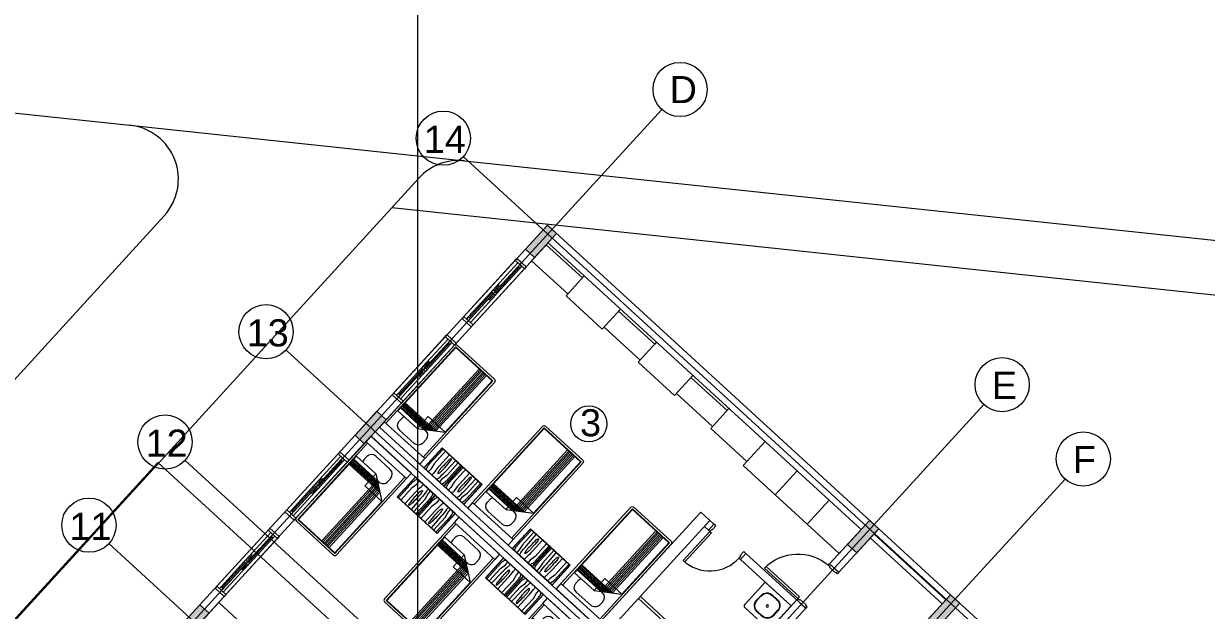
# Model space of a CAD drawing. Header units: metres. Extents: x 750 to 3116, y -341 to 1465.
# Drawn here: x 1586.25 to 1608.08, y 2.61 to 13.43 of the extents above; entities that cross this region are included whole.
import ezdxf

# ---------------------------------------------------------------- set-up
doc = ezdxf.new("R2010")
doc.units = ezdxf.units.M
for name, color, linetype, lineweight in [('A-Door', 254, 'Continuous', 5), ('Bathroom Door', 252, 'Continuous', 5), ('Bathroom fur', 252, 'Continuous', 5), ('Centre Line', 7, 'Continuous', 13), ('Column', 50, 'Continuous', 20), ('Cycle road', 254, 'Continuous', 20), ('Footpath', 32, 'Continuous', 18), ('Furniture', 44, 'Continuous', 5), ('grid', 252, 'Continuous', 5), ('GUIDE LINE', 7, 'Continuous', 5), ('Hatch', 251, 'Continuous', 5), ('Hidden line', 251, 'Continuous', 5), ('Inverted beam', 252, 'Continuous', 5), ('Railing', 190, 'Continuous', 5), ('Vehicular Road', 253, 'Continuous', 20), ('Wall ext', 20, 'Continuous', 18), ('WINDOW', 33, 'Continuous', 5)]:
    doc.layers.add(name, color=color, linetype=linetype, lineweight=lineweight)
doc.layers.add('Text', color=7, linetype='Continuous')
doc.styles.get("Standard").update_dxf_attribs({"font": 'arial.ttf'})

# ---------------------------------------------------------------- blocks, each defined once
blk = doc.blocks.new('Door 900')
at = {"layer": 'A-Door'}
for points in [[(29934124, 12198491), (29934164, 12198491), (29934164, 12198476), (29934239, 12198476), (29934314, 12198476), (29934314, 12198491), (29934354, 12198491), (29934354, 12198524), (29934239, 12198524), (29934124, 12198524)], [(29934164, 12197672), (29934314, 12197672), (29934314, 12197658), (29934354, 12197658), (29934354, 12197624), (29934239, 12197624), (29934124, 12197624), (29934124, 12197658), (29934164, 12197658)]]:
    blk.add_lwpolyline(points, close=True, dxfattribs=at)
blk.add_lwpolyline([(29935187, 12197658), (29934354, 12197658), (29934354, 12197698), (29935185, 12197698)], dxfattribs=at)
blk.add_arc((29934327, 12197631), 860, 1.7769, 88.2024, dxfattribs=at)
blk = doc.blocks.new('Bed')
at = {"layer": 'Furniture', "linetype": 'Continuous'}
for p, q in [((1878.327, 465.952), (1879.337, 465.952)), ((1878.327, 465.817), (1878.327, 465.952)), ((1879.337, 465.952), (1879.337, 465.817)), ((1879.337, 465.817), (1878.327, 465.817)), ((1878.327, 463.909), (1878.327, 465.817)), ((1878.367, 463.909), (1878.367, 465.817)), ((1878.642, 465.742), (1879.002, 465.742)), ((1879.297, 465.817), (1879.297, 463.909)), ((1879.337, 465.817), (1879.337, 463.909)), ((1878.377, 465.499), (1878.862, 465.499)), ((1878.377, 463.919), (1878.377, 465.499)), ((1878.525, 465.544), (1878.525, 465.624)), ((1878.862, 465.499), (1879.287, 465.199)), ((1878.862, 465.199), (1878.862, 465.499)), ((1879.12, 465.624), (1879.12, 465.544)), ((1878.962, 465.429), (1878.377, 465.429)), ((1878.992, 465.407), (1878.377, 465.407)), ((1879.022, 465.386), (1878.377, 465.386)), ((1879.052, 465.365), (1878.377, 465.365)), ((1879.082, 465.344), (1878.377, 465.344)), ((1879.112, 465.323), (1878.377, 465.323)), ((1879.142, 465.302), (1878.377, 465.302)), ((1878.962, 463.919), (1878.962, 465.429)), ((1879.002, 465.427), (1878.965, 465.427)), ((1878.992, 463.919), (1878.992, 465.407)), ((1879.022, 463.919), (1879.022, 465.386)), ((1879.052, 463.919), (1879.052, 465.365)), ((1879.082, 463.919), (1879.082, 465.344)), ((1879.112, 463.919), (1879.112, 465.323)), ((1879.142, 463.919), (1879.142, 465.302)), ((1879.287, 465.199), (1878.862, 465.199)), ((1879.287, 465.199), (1879.287, 463.919)), ((1879.297, 463.909), (1878.367, 463.909)), ((1879.297, 463.869), (1878.367, 463.869)), ((1879.287, 463.919), (1878.377, 463.919))]:
    blk.add_line(p, q, dxfattribs=at)
for centre, radius, start, end in [((1878.642, 465.624), 0.117, 90, 180), ((1879.002, 465.624), 0.117, 360, 90), ((1878.642, 465.544), 0.117, 180.0006, 202.5189), ((1879.002, 465.544), 0.117, 270, 0), ((1878.367, 463.909), 0.04, 180, 270), ((1879.297, 463.909), 0.04, 270, 0)]:
    blk.add_arc(centre, radius, start, end, dxfattribs=at)
blk = doc.blocks.new('Nightstand')
at = {"layer": 'Furniture'}
for p, q in [((1879.838, 464.54), (1879.838, 464.04)), ((1880.338, 464.54), (1879.838, 464.54)), ((1879.843, 464.535), (1879.843, 464.045)), ((1880.333, 464.535), (1879.843, 464.535)), ((1879.869, 464.442), (1879.871, 464.467)), ((1879.869, 464.045), (1879.869, 464.442)), ((1879.929, 464.358), (1879.951, 464.469)), ((1879.951, 464.469), (1879.951, 464.535)), ((1880.074, 464.444), (1880.068, 464.44)), ((1880.08, 464.44), (1880.074, 464.444)), ((1880.226, 464.469), (1880.226, 464.535)), ((1880.248, 464.358), (1880.226, 464.469)), ((1880.308, 464.442), (1880.305, 464.467)), ((1880.308, 464.045), (1880.308, 464.442)), ((1880.333, 464.045), (1880.333, 464.535)), ((1880.338, 464.04), (1880.338, 464.54)), ((1879.929, 464.045), (1879.929, 464.358)), ((1879.997, 464.32), (1879.991, 464.045)), ((1880.147, 464.32), (1880.147, 464.045)), ((1880.248, 464.045), (1880.248, 464.358)), ((1879.838, 464.04), (1880.338, 464.04)), ((1879.843, 464.045), (1880.333, 464.045)), ((1880.068, 464.081), (1880.074, 464.077)), ((1880.074, 464.077), (1880.08, 464.081))]:
    blk.add_line(p, q, dxfattribs=at)
for centre, radius, start, end in [((1880.021, 464.452), 0.15, 146.5657, 174.2856), ((1881.576, 464.32), 1.578, 174.0179, 180), ((1880.825, 464.399), 0.823, 170.5074, 174.0179), ((1880.395, 464.345), 0.343, 169.4757, 175.5997), ((1880.197, 464.382), 0.142, 155.8434, 169.4757), ((1879.951, 464.382), 0.142, 10.5243, 24.1566), ((1879.753, 464.345), 0.343, 4.4003, 10.5243), ((1879.315, 464.399), 0.828, 5.9821, 9.4446), ((1878.564, 464.32), 1.583, 0, 5.9821), ((1880.156, 464.452), 0.15, 5.7144, 33.4343), ((1880.715, 464.32), 0.664, 175.5997, 180), ((1880.715, 464.32), 0.664, 180, 184.4003), ((1886.298, 464.381), 6.246, 181.0259, 182.4606), ((1873.85, 464.381), 6.246, 357.5394, 358.9741), ((1879.433, 464.32), 0.664, 0, 4.4003), ((1879.433, 464.32), 0.664, 355.5997, 0), ((1880.197, 464.139), 0.142, 190.5243, 204.1566), ((1879.951, 464.139), 0.142, 335.8434, 349.4757)]:
    blk.add_arc(centre, radius, start, end, dxfattribs=at)
blk = doc.blocks.new('Door1')
at = {"layer": 'Bathroom Door'}
for p, q in [((1900.586, 444.886), (1899.856, 444.886)), ((1900.586, 444.846), (1899.857, 444.846))]:
    blk.add_line(p, q, dxfattribs=at)
for points in [[(1900.736, 444.921), (1900.586, 444.921), (1900.586, 444.886), (1900.636, 444.886), (1900.636, 444.871), (1900.736, 444.871), (1900.736, 444.921)], [(1900.586, 444.886), (1900.586, 444.846)], [(1900.736, 444.121), (1900.586, 444.121), (1900.586, 444.156), (1900.636, 444.156), (1900.636, 444.171), (1900.736, 444.171), (1900.736, 444.121)]]:
    blk.add_lwpolyline(points, dxfattribs=at)
blk.add_arc((1900.586, 444.886), 0.73, 180, 270, dxfattribs=at)
blk = doc.blocks.new('Wash bashin')
at = {"layer": 'Bathroom fur', "ltscale": 0.35}
for p, q in [((1884.067, 437.333), (1884.067, 437.883)), ((1884.117, 437.933), (1884.717, 437.933)), ((1884.717, 437.333), (1884.717, 437.933)), ((1884.067, 437.333), (1884.717, 437.333))]:
    blk.add_line(p, q, dxfattribs=at)
at = {"layer": 'Bathroom fur'}
for p, q in [((1884.327, 437.838), (1884.447, 437.838)), ((1884.327, 437.83), (1884.447, 437.83)), ((1884.177, 437.568), (1884.177, 437.688)), ((1884.185, 437.568), (1884.185, 437.688)), ((1884.589, 437.688), (1884.589, 437.568)), ((1884.597, 437.688), (1884.597, 437.568)), ((1884.447, 437.426), (1884.327, 437.426)), ((1884.447, 437.418), (1884.327, 437.418))]:
    blk.add_line(p, q, dxfattribs=at)
blk.add_circle((1884.392, 437.633), 0.0225, dxfattribs=at)
at = {"layer": 'Bathroom fur', "ltscale": 0.35}
blk.add_arc((1884.117, 437.883), 0.05, 90, 180, dxfattribs=at)
at = {"layer": 'Bathroom fur'}
for centre, radius, start, end in [((1884.327, 437.688), 0.15, 90, 180), ((1884.327, 437.688), 0.142, 90, 180), ((1884.447, 437.688), 0.15, 0, 90), ((1884.447, 437.688), 0.142, 0, 90), ((1884.327, 437.568), 0.15, 180, 270), ((1884.327, 437.568), 0.142, 180, 270), ((1884.447, 437.568), 0.15, 270, 0), ((1884.447, 437.568), 0.142, 270, 0)]:
    blk.add_arc(centre, radius, start, end, dxfattribs=at)
blk = doc.blocks.new('WINODO1')
at = {"layer": 'WINDOW', "linetype": 'Continuous'}
for p, q in [((2471212540, 936769700), (2471212491, 936769700)), ((2471212491, 936769700), (2471212491, 936769470)), ((2471212540, 936769700), (2471212540, 936769470)), ((2471213991, 936769700), (2471213943, 936769700)), ((2471213943, 936769700), (2471213943, 936769470)), ((2471213991, 936769700), (2471213991, 936769470)), ((2471212540, 936769470), (2471212491, 936769470)), ((2471213991, 936769470), (2471213943, 936769470))]:
    blk.add_line(p, q, dxfattribs=at)
at = {"layer": 'WINDOW'}
for p, q in [((2471212540, 936769700), (2471213943, 936769700)), ((2471212588, 936769633), (2471213217, 936769633)), ((2471213241, 936769633), (2471213943, 936769633)), ((2471213290, 936769609), (2471213394, 936769609)), ((2471213241, 936769537), (2471212540, 936769537)), ((2471212540, 936769470), (2471213943, 936769470)), ((2471212588, 936769585), (2471213217, 936769585)), ((2471213193, 936769561), (2471213089, 936769561)), ((2471213266, 936769585), (2471213895, 936769585)), ((2471213266, 936769537), (2471213895, 936769537))]:
    blk.add_line(p, q, dxfattribs=at)
at = {"layer": 'WINDOW', "color": 4}
blk.add_line((2471212588, 936769609), (2471213217, 936769609), dxfattribs=at)
at = {"layer": 'WINDOW', "color": 4, "true_color": 0x1fffff}
blk.add_line((2471213266, 936769561), (2471213895, 936769561), dxfattribs=at)
at = {"layer": 'WINDOW'}
for points in [[(2471212540, 936769585), (2471212588, 936769585), (2471212588, 936769633), (2471212540, 936769633)], [(2471213217, 936769585), (2471213266, 936769585), (2471213266, 936769633), (2471213217, 936769633)], [(2471213406, 936769609), (2471213394, 936769616), (2471213394, 936769602)], [(2471213076, 936769561), (2471213089, 936769568), (2471213089, 936769554)], [(2471213217, 936769537), (2471213266, 936769537), (2471213266, 936769585), (2471213217, 936769585)], [(2471213895, 936769537), (2471213943, 936769537), (2471213943, 936769585), (2471213895, 936769585)]]:
    blk.add_lwpolyline(points, close=True, dxfattribs=at)

msp = doc.modelspace()

# ---------------------------------------------------------------- hatches: boundary and pattern name
at = {"layer": 'Hatch', "transparency": 33554687}
h = msp.add_hatch(color=256, dxfattribs=at)
h.dxf.hatch_style = 1
h.paths.add_polyline_path([(1646.175, -22.696), (1646.005, -22.541), (1645.846, -22.714), (1645.755, -22.813), (1645.6, -22.983), (1645.769, -23.138)])
h.paths.add_polyline_path([(1649.318, -19.264), (1649.149, -19.108), (1648.743, -19.551), (1648.913, -19.706)])
h.paths.add_polyline_path([(1652.587, -15.695), (1652.417, -15.54), (1652.384, -15.577), (1652.292, -15.676), (1652.012, -15.982), (1652.182, -16.138)])
h.paths.add_polyline_path([(1655.856, -12.127), (1655.686, -11.971), (1655.281, -12.414), (1655.45, -12.569)])
h.paths.add_polyline_path([(1659.124, -8.558), (1658.955, -8.403), (1658.549, -8.845), (1658.719, -9.001)])
h.paths.add_polyline_path([(1661.826, -4.721), (1661.67, -4.89), (1662.113, -5.296), (1662.268, -5.126)])
h.paths.add_polyline_path([(1657.785, -1.019), (1657.629, -1.189), (1658.072, -1.594), (1658.227, -1.425)])
h.paths.add_polyline_path([(1654.516, -4.588), (1654.361, -4.757), (1654.471, -4.859), (1654.803, -5.163), (1654.958, -4.993)])
h.paths.add_polyline_path([(1652.746, -2.967), (1652.591, -3.136), (1653.033, -3.542), (1653.189, -3.372)])
h.paths.add_polyline_path([(1651.542, -8.175), (1651.372, -8.02), (1650.967, -8.462), (1651.137, -8.618)])
h.paths.add_polyline_path([(1650.045, -6.804), (1649.875, -6.649), (1649.47, -7.091), (1649.64, -7.247)])
h.paths.add_polyline_path([(1647.979, -11.725), (1647.823, -11.895), (1647.934, -11.996), (1648.266, -12.3), (1648.421, -12.13)])
h.paths.add_polyline_path([(1646.541, -10.408), (1646.209, -10.104), (1646.053, -10.273), (1646.496, -10.679), (1646.651, -10.509)])
h.paths.add_polyline_path([(1645.004, -15.312), (1644.835, -15.157), (1644.43, -15.599), (1644.599, -15.755)])
h.paths.add_polyline_path([(1643.632, -13.805), (1643.463, -13.649), (1643.058, -14.092), (1643.227, -14.247)])
h.paths.add_polyline_path([(1641.441, -18.862), (1641.286, -19.032), (1641.728, -19.437), (1641.884, -19.267)])
h.paths.add_polyline_path([(1640.114, -17.646), (1639.944, -17.491), (1639.539, -17.933), (1639.709, -18.089)])
h.paths.add_polyline_path([(1636.735, -21.113), (1636.403, -20.809), (1636.247, -20.979), (1636.69, -21.384), (1636.845, -21.215)])
h.paths.add_polyline_path([(1631.152, -15.498), (1630.982, -15.342), (1630.577, -15.785), (1630.746, -15.94)])
h.paths.add_polyline_path([(1634.17, -12.202), (1634.001, -12.047), (1633.595, -12.489), (1633.765, -12.645)])
h.paths.add_polyline_path([(1637.689, -8.361), (1637.519, -8.205), (1637.114, -8.648), (1637.284, -8.803)])
h.paths.add_polyline_path([(1640.833, -4.929), (1640.663, -4.773), (1640.258, -5.216), (1640.427, -5.371), (1640.461, -5.334), (1640.552, -5.235)])
h.paths.add_polyline_path([(1644.101, -1.36), (1643.932, -1.205), (1643.527, -1.647), (1643.696, -1.803)])
h.paths.add_polyline_path([(1646.999, 1.803), (1647.09, 1.902), (1647.245, 2.072), (1647.076, 2.227), (1646.67, 1.785), (1646.84, 1.63)])
h.paths.add_polyline_path([(1636.008, -0.76), (1635.839, -0.605), (1635.433, -1.047), (1635.603, -1.203)])
h.paths.add_polyline_path([(1631.525, 3.346), (1631.369, 3.177), (1631.48, 3.075), (1631.812, 2.772), (1631.967, 2.941)])
h.paths.add_polyline_path([(1628.676, -0.105), (1628.506, 0.051), (1628.101, -0.392), (1628.27, -0.547)])
h.paths.add_polyline_path([(1632.989, -4.056), (1632.82, -3.901), (1632.415, -4.343), (1632.584, -4.498)])
h.paths.add_polyline_path([(1629.471, -7.897), (1629.301, -7.742), (1628.896, -8.184), (1629.066, -8.34)])
h.paths.add_polyline_path([(1624.987, -3.791), (1624.832, -3.96), (1625.274, -4.366), (1625.43, -4.196)])
h.paths.add_polyline_path([(1626.327, -11.329), (1626.157, -11.174), (1626.124, -11.211), (1626.032, -11.311), (1625.752, -11.617), (1625.922, -11.772)])
h.paths.add_polyline_path([(1621.719, -7.359), (1621.563, -7.529), (1621.674, -7.63), (1622.006, -7.934), (1622.161, -7.764)])
h.paths.add_polyline_path([(1619.949, -5.738), (1619.794, -5.908), (1620.236, -6.313), (1620.391, -6.143), (1620.281, -6.042)])
h.paths.add_polyline_path([(1623.218, -2.17), (1623.062, -2.339), (1623.505, -2.744), (1623.66, -2.575)])
h.paths.add_polyline_path([(1626.486, 1.399), (1626.331, 1.229), (1626.773, 0.824), (1626.929, 0.994)])
h.paths.add_polyline_path([(1622.117, 5.401), (1621.962, 5.231), (1622.404, 4.826), (1622.56, 4.996)])
h.paths.add_polyline_path([(1619.143, 1.814), (1618.973, 1.969), (1618.568, 1.526), (1618.738, 1.371)])
h.paths.add_polyline_path([(1615.874, -1.755), (1615.705, -1.6), (1615.299, -2.042), (1615.469, -2.197)])
h.paths.add_polyline_path([(1612.731, -5.187), (1612.561, -5.032), (1612.156, -5.474), (1612.325, -5.63)])
h.paths.add_polyline_path([(1617.373, -9.439), (1617.203, -9.284), (1616.798, -9.726), (1616.967, -9.882)])
h.paths.add_polyline_path([(1618.745, -10.947), (1618.575, -10.791), (1618.17, -11.234), (1618.339, -11.389)])
h.paths.add_polyline_path([(1623.058, -14.898), (1622.889, -14.743), (1622.483, -15.185), (1622.653, -15.34)])
h.paths.add_polyline_path([(1619.915, -18.33), (1619.745, -18.175), (1619.34, -18.617), (1619.509, -18.773)])
h.paths.add_polyline_path([(1615.181, -14.496), (1615.026, -14.666), (1615.468, -15.071), (1615.624, -14.902)])
h.paths.add_polyline_path([(1613.411, -12.875), (1613.256, -13.045), (1613.699, -13.45), (1613.854, -13.28)])
h.paths.add_polyline_path([(1609.042, -8.873), (1608.887, -9.043), (1609.329, -9.448), (1609.485, -9.278)])
h.paths.add_polyline_path([(1610.143, -16.444), (1609.987, -16.613), (1610.43, -17.019), (1610.585, -16.849)])
h.paths.add_polyline_path([(1607.566, -20.145), (1607.397, -19.989), (1606.992, -20.432), (1607.161, -20.587)])
h.paths.add_polyline_path([(1602.924, -15.893), (1602.755, -15.737), (1602.35, -16.18), (1602.519, -16.335)])
h.paths.add_polyline_path([(1604.823, -4.506), (1604.653, -4.351), (1604.495, -4.524), (1604.403, -4.624), (1604.248, -4.794), (1604.418, -4.949)])
h.paths.add_polyline_path([(1607.842, -1.211), (1607.672, -1.055), (1607.267, -1.498), (1607.436, -1.653)])
h.paths.add_polyline_path([(1603.528, 2.741), (1603.358, 2.896), (1602.953, 2.453), (1603.123, 2.298)])
h.paths.add_polyline_path([(1600.09, -0.673), (1599.934, -0.842), (1600.377, -1.247), (1600.532, -1.078)])
h.paths.add_polyline_path([(1602.031, 4.112), (1601.861, 4.267), (1601.456, 3.825), (1601.626, 3.669)])
h.paths.add_polyline_path([(1596.087, 9.556), (1595.918, 9.711), (1595.513, 9.269), (1595.682, 9.113)])
h.paths.add_polyline_path([(1592.944, 6.124), (1592.774, 6.279), (1592.369, 5.837), (1592.538, 5.681)])
h.paths.add_polyline_path([(1598.32, 0.948), (1598.164, 0.779), (1598.607, 0.374), (1598.762, 0.543)])
h.paths.add_polyline_path([(1595.619, -2.889), (1595.449, -2.734), (1595.044, -3.176), (1595.213, -3.331)])
h.paths.add_polyline_path([(1589.675, 2.555), (1589.505, 2.711), (1589.1, 2.268), (1589.27, 2.113)])
h.paths.add_polyline_path([(1586.406, -1.013), (1586.237, -0.858), (1585.831, -1.3), (1586.001, -1.456)])
h.paths.add_polyline_path([(1592.225, -6.594), (1591.782, -6.189), (1591.627, -6.358), (1592.07, -6.763)])
h.paths.add_polyline_path([(1593.995, -8.215), (1593.552, -7.81), (1593.397, -7.979), (1593.839, -8.385)])
h.paths.add_polyline_path([(1596.821, -4.241), (1596.666, -4.411), (1597.108, -4.816), (1597.263, -4.646)])
h.paths.add_polyline_path([(1601.304, -8.348), (1601.135, -8.193), (1600.729, -8.635), (1600.899, -8.79)])
h.paths.add_polyline_path([(1598.161, -11.78), (1597.991, -11.625), (1597.586, -12.067), (1597.755, -12.222)])
h.paths.add_polyline_path([(1594.892, -15.349), (1594.722, -15.193), (1594.317, -15.636), (1594.487, -15.791)])
h.paths.add_polyline_path([(1590.578, -11.397), (1590.408, -11.242), (1590.003, -11.684), (1590.173, -11.84)])
h.paths.add_polyline_path([(1589.081, -10.026), (1588.912, -9.871), (1588.506, -10.313), (1588.676, -10.468)])
h.paths.add_polyline_path([(1583.138, -4.582), (1582.968, -4.427), (1582.563, -4.869), (1582.732, -5.024)])
h.paths.add_polyline_path([(1579.869, -8.15), (1579.699, -7.995), (1579.294, -8.437), (1579.464, -8.593)])
h.paths.add_polyline_path([(1585.245, -13.326), (1585.09, -13.495), (1585.532, -13.901), (1585.687, -13.731)])
h.paths.add_polyline_path([(1587.015, -14.947), (1586.859, -15.116), (1587.302, -15.522), (1587.457, -15.352)])
h.paths.add_polyline_path([(1582.669, -17.027), (1582.499, -16.871), (1582.094, -17.314), (1582.263, -17.469)])
h.paths.add_polyline_path([(1576.725, -11.582), (1576.556, -11.427), (1576.15, -11.87), (1576.32, -12.025)])
h.paths.add_polyline_path([(1591.748, -18.781), (1591.579, -18.625), (1591.42, -18.799), (1591.329, -18.898), (1591.173, -19.068), (1591.343, -19.223)])
h.paths.add_polyline_path([(1561.743, -16.815), (1561.574, -16.66), (1561.169, -17.103), (1561.339, -17.258)])
h.paths.add_polyline_path([(1566.286, -11.843), (1566.116, -11.688), (1565.712, -12.131), (1565.882, -12.286)])
h.paths.add_polyline_path([(1570.833, -6.867), (1570.663, -6.712), (1570.258, -7.155), (1570.428, -7.31)])
h.paths.add_polyline_path([(1575.254, -2.028), (1574.811, -1.623), (1574.656, -1.793), (1575.099, -2.198)])
h.paths.add_polyline_path([(1579.283, 3.271), (1579.128, 3.101), (1579.571, 2.697), (1579.726, 2.867)])
h.paths.add_polyline_path([(1568.934, 3.997), (1568.764, 4.152), (1568.36, 3.709), (1568.529, 3.554)])
h.paths.add_polyline_path([(1564.388, -0.979), (1564.218, -0.823), (1563.813, -1.266), (1563.983, -1.422)])
h.paths.add_polyline_path([(1559.841, -5.954), (1559.672, -5.799), (1559.267, -6.242), (1559.437, -6.397)])
h.paths.add_polyline_path([(1557.524, -8.49), (1557.211, -8.203), (1557.211, -8.203), (1557.196, -8.19), (1557.081, -8.085), (1556.926, -8.255), (1557.369, -8.66)])
h.paths.add_polyline_path([(1555.295, -10.93), (1555.125, -10.775), (1554.721, -11.218), (1554.89, -11.373)])
h.paths.add_polyline_path([(1552.096, -3.53), (1551.941, -3.7), (1551.941, -3.7), (1552.384, -4.105), (1552.539, -3.935)])
h.paths.add_polyline_path([(1554.583, -1.15), (1554.413, -0.994), (1554.008, -1.437), (1554.178, -1.592)])
h.paths.add_polyline_path([(1559.129, 3.826), (1558.959, 3.981), (1558.555, 3.538), (1558.724, 3.383)])
h.paths.add_polyline_path([(1563.675, 8.802), (1563.506, 8.957), (1563.101, 8.514), (1563.271, 8.359)])
h.paths.add_polyline_path([(1567.853, 13.715), (1567.698, 13.545), (1568.141, 13.141), (1568.296, 13.31)])

# ---------------------------------------------------------------- linework, layer by layer
at = {"layer": 'Bathroom fur', "color": 252, "true_color": 0x939598}
for p, q in [((1598.74, 1.852), (1597.634, 2.865)), ((1598.707, 1.815), (1597.6, 2.828))]:
    msp.add_line(p, q, dxfattribs=at)
at = {"layer": 'Centre Line', "color": 30, "true_color": 0xf26722}
for p, q in [((1598.029, 11.846), (1574.209, -14.159)), ((1625.068, -17.146), (1594.365, 10.977)), ((1621.799, -20.714), (1591.097, 7.409)), ((1603.973, 6.402), (1580.152, -19.604)), ((1619.935, -22.749), (1589.233, 5.374)), ((1605.469, 5.03), (1581.649, -20.975)), ((1618.531, -24.283), (1587.828, 3.84))]:
    msp.add_line(p, q, dxfattribs=at)
at = {"layer": 'Centre Line', "color": 3, "true_color": 0x1fff1f}
msp.add_lwpolyline([(1560.568, 18.766), (1582.572, -1.39), (1588.732, 5.335), (1612.323, -16.274), (1624.767, -2.689), (1647.479, -23.493)], dxfattribs=at)
at = {"layer": 'Centre Line', "color": 30, "true_color": 0xf26722}
for centre in [(1598.367, 12.214), (1593.997, 11.315), (1590.728, 7.746), (1604.31, 6.77), (1588.864, 5.712), (1605.807, 5.399), (1587.459, 4.178)]:
    msp.add_circle(centre, 0.5, dxfattribs=at)
at = {"layer": 'Column', "color": 252, "true_color": 0x939598}
for points in [[(1595.513, 9.269), (1595.918, 9.711), (1596.087, 9.556), (1595.682, 9.113), (1595.513, 9.269)], [(1592.369, 5.837), (1592.774, 6.279), (1592.944, 6.124), (1592.538, 5.681), (1592.369, 5.837)], [(1601.456, 3.825), (1601.861, 4.267), (1602.031, 4.112), (1601.626, 3.669), (1601.456, 3.825)], [(1602.953, 2.453), (1603.358, 2.896), (1603.528, 2.741), (1603.123, 2.298), (1602.953, 2.453)], [(1589.1, 2.268), (1589.505, 2.711), (1589.675, 2.555), (1589.27, 2.113), (1589.1, 2.268)]]:
    msp.add_lwpolyline(points, dxfattribs=at)
at = {"layer": 'Cycle road', "color": 252, "lineweight": 18, "true_color": 0x939598}
for p, q in [((1567.853, 13.715), (1588.216, 11.554)), ((1594.39, 10.899), (1609.286, 9.319))]:
    msp.add_line(p, q, dxfattribs=at)
at = {"layer": 'Cycle road', "color": 252, "true_color": 0x939598}
for centre, start, end in [((1588.11, 10.56), 317.5821, 83.9431), ((1594.285, 9.905), 83.9431, 137.5821)]:
    msp.add_arc(centre, 1, start, end, dxfattribs=at)
at = {"layer": 'Footpath', "color": 252, "true_color": 0x939598}
msp.add_line((1593.05, 10.036), (1610.175, 8.219), dxfattribs=at)
at = {"layer": 'Furniture', "color": 252, "true_color": 0x939598}
for points in [[(1596.296, 8.443), (1595.628, 9.054), (1595.932, 9.386)], [(1595.932, 9.386), (1601.706, 4.097)], [(1596.566, 8.738), (1595.898, 9.349)], [(1597.267, 8.164), (1596.929, 7.795), (1596.262, 8.406), (1596.599, 8.775)], [(1597.934, 7.552), (1597.9, 7.516), (1597.233, 8.127), (1597.267, 8.164)], [(1597.63, 7.221), (1596.963, 7.832)], [(1598.602, 6.941), (1598.264, 6.572), (1597.596, 7.184), (1597.934, 7.552)], [(1599.235, 6.293), (1598.568, 6.904)], [(1598.965, 5.998), (1598.298, 6.609)], [(1599.599, 5.35), (1598.931, 5.961), (1599.269, 6.33)], [(1599.936, 5.719), (1599.531, 5.276), (1600.711, 4.195)], [(1600.526, 5.178), (1600.121, 4.736)], [(1601.116, 4.638), (1600.711, 4.195), (1601.301, 3.655), (1601.706, 4.097)], [(1590.521, 2.139), (1589.854, 2.751), (1589.55, 2.419), (1595.324, -2.87)]]:
    msp.add_lwpolyline(points, dxfattribs=at)
at = {"layer": 'grid', "color": 252}
msp.add_lwpolyline([(1593.528, -84.133), (1593.528, 115.867)], dxfattribs=at)
at = {"layer": 'GUIDE LINE', "color": 252, "true_color": 0x939598}
msp.add_circle((1596.685, 6.046), 0.333, dxfattribs=at)
at = {"layer": 'Hidden line', "color": 252, "true_color": 0x939598}
msp.add_line((1588.216, 11.554), (1594.39, 10.899), dxfattribs=at)
at = {"layer": 'Inverted beam', "color": 252, "true_color": 0x939598}
msp.add_lwpolyline([(1602.031, 4.112), (1603.358, 2.896), (1603.203, 2.726), (1601.876, 3.942), (1602.031, 4.112)], dxfattribs=at)
at = {"layer": 'Railing', "color": 252, "true_color": 0x939598}
for p, q in [((1601.876, 3.942), (1603.203, 2.726)), ((1601.943, 4.016), (1603.27, 2.8))]:
    msp.add_line(p, q, dxfattribs=at)
at = {"layer": 'Vehicular Road', "color": 252, "lineweight": 20, "true_color": 0x939598}
for points in [[(1588.849, 9.886), (1562.619, -18.822, -0.226809), (1561.019, -19.469), (1554.208, -19.048, -0.404452), (1551.863, -16.482), (1552.099, -8.142), (1551.881, -2.712, -0.197614), (1552.142, -1.997), (1564.143, 11.138)], [(1670.001, -1.131), (1649.151, -23.894, -0.243266), (1647.857, -24.369), (1624.206, -21.39), (1577.67, -20.497), (1569.995, -20.023, -0.630246), (1568.642, -16.678), (1593.546, 10.579)]]:
    msp.add_lwpolyline(points, format="xyb", dxfattribs=at)
at = {"layer": 'Wall ext', "color": 252, "true_color": 0x939598}
for p, q in [((1595.918, 9.711), (1576.15, -11.87)), ((1602.031, 4.112), (1595.918, 9.711)), ((1592.819, 5.987), (1595.932, 9.386)), ((1595.932, 9.386), (1601.706, 4.097)), ((1595.527, 8.944), (1595.357, 9.099)), ((1594.514, 7.838), (1594.344, 7.993)), ((1594.237, 7.536), (1594.068, 7.691)), ((1593.224, 6.43), (1593.054, 6.585)), ((1598.762, 0.543), (1592.819, 5.987)), ((1592.663, 5.818), (1589.55, 2.419)), ((1598.607, 0.374), (1592.663, 5.818)), ((1592.258, 5.375), (1592.089, 5.531)), ((1591.245, 4.269), (1591.075, 4.425)), ((1596.823, 2.32), (1598.748, 4.421)), ((1598.748, 4.421), (1598.991, 4.198)), ((1596.992, 2.164), (1598.918, 4.266)), ((1598.816, 4.155), (1598.89, 4.088)), ((1598.89, 4.088), (1598.991, 4.198)), ((1590.969, 3.967), (1590.799, 4.123)), ((1601.126, 3.464), (1601.706, 4.097)), ((1601.295, 3.309), (1602.031, 4.112)), ((1599.48, 3.547), (1599.581, 3.658)), ((1599.48, 3.547), (1600.416, 2.69)), ((1599.581, 3.658), (1600.687, 2.645)), ((1601.126, 3.464), (1601.295, 3.309)), ((1589.955, 2.861), (1589.786, 3.017)), ((1602.623, 2.093), (1603.358, 2.896)), ((1603.358, 2.896), (1607.842, -1.211)), ((1599.234, 1.399), (1600.518, 2.8)), ((1600.687, 2.645), (1599.303, 1.133))]:
    msp.add_line(p, q, dxfattribs=at)

# ---------------------------------------------------------------- block references
at = {"color": 252, "true_color": 0x939598, "xscale": -1}
for name, p, rotation in [('Bed', (522.454, 1618.298), 137.5109696397398), ('Bed', (524.084, 1616.805), 137.5109696397398), ('Nightstand', (2666.283, -1607.559), 317.5109696397399), ('Nightstand', (2666.652, -1607.897), 317.5109696397399), ('Bed', (525.714, 1615.312), 137.5109696397398), ('Nightstand', (522.835, 1616.035), 137.5109696397398), ('Nightstand', (523.203, 1615.697), 137.5109696397398)]:
    msp.add_blockref(name, p, dxfattribs=dict(at, rotation=rotation))
at = {"color": 252, "true_color": 0x939598}
for name, p, rotation in [('Bed', (-107.154, 930.936), 317.5109696397398), ('Nightstand', (3293.984, -922.28), 137.5109696397398), ('Nightstand', (3294.353, -922.618), 137.5109696397398), ('Bed', (-105.525, 929.443), 317.5109696397398), ('Nightstand', (-104.867, 930.756), 317.5109696397398), ('Nightstand', (-104.498, 930.418), 317.5109696397398), ('Bed', (-103.895, 927.951), 317.5109696397398)]:
    msp.add_blockref(name, p, dxfattribs=dict(at, rotation=rotation))
at = {"layer": 'A-Door', "color": 252, "true_color": 0x939598, "xscale": -0.001, "yscale": 0.001, "zscale": 0.001, "rotation": 317.510969639692}
msp.add_blockref('Door 900', (15435.437, -29210.94), dxfattribs=at)
at = {"layer": 'Bathroom Door', "color": 252, "true_color": 0x939598, "rotation": 47.51096963990266}
msp.add_blockref('Door1', (643.229, -1697.938), dxfattribs=at)
at = {"layer": 'Bathroom fur', "color": 252, "true_color": 0x939598, "xscale": -1, "rotation": 137.5109696397398}
msp.add_blockref('Wash bashin', (506.01, 1598.212), dxfattribs=at)
at = {"layer": 'WINDOW', "color": 252, "linetype": 'Continuous', "true_color": 0x939598, "xscale": 0.001, "yscale": 0.001, "zscale": 0.001, "rotation": 47.51096963974634}
for p in [(-976803.533, -2455020.773), (-976804.823, -2455022.181), (-976806.802, -2455024.341), (-976808.092, -2455025.749)]:
    msp.add_blockref('WINODO1', p, dxfattribs=at)

# ---------------------------------------------------------------- texts
at = {"layer": 'Text', "color": 30, "true_color": 0xf26722, "char_height": 0.5, "attachment_point": 1}
for s, width, insert in [('D', 0.83687, (1598.173, 12.462)), ('14', 0.83687, (1593.637, 11.544)), ('13', 0.83687, (1590.369, 7.975)), ('E', 0.83687, (1604.118, 7.007)), ('3', 3.12418, (1596.521, 6.317)), ('12', 0.83687, (1588.505, 5.941)), ('F', 0.83687, (1605.612, 5.641)), ('11', 0.83687, (1587.1, 4.407))]:
    msp.add_mtext_dynamic_manual_height_columns(s, width=width, gutter_width=12.5, heights=[0], dxfattribs=dict(at, insert=insert))

doc.saveas('drawing.dxf')
